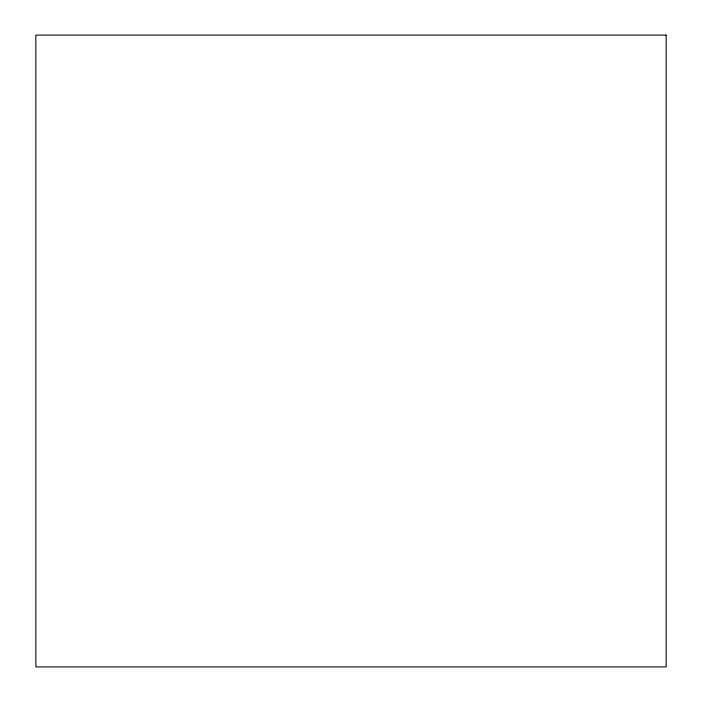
<?xml version="1.0" encoding="UTF-8"?>
<svg xmlns="http://www.w3.org/2000/svg" width="702" height="702" viewBox="0 0 702 702"><rect width="100%" height="100%" fill="white"/><g stroke="black" fill="none" stroke-linecap="round" stroke-linejoin="round"><path stroke-width="1.05" d="M666.145 35.1L35.855 35.1L35.855 666.9L666.145 666.9L666.145 35.1"/></g></svg>
